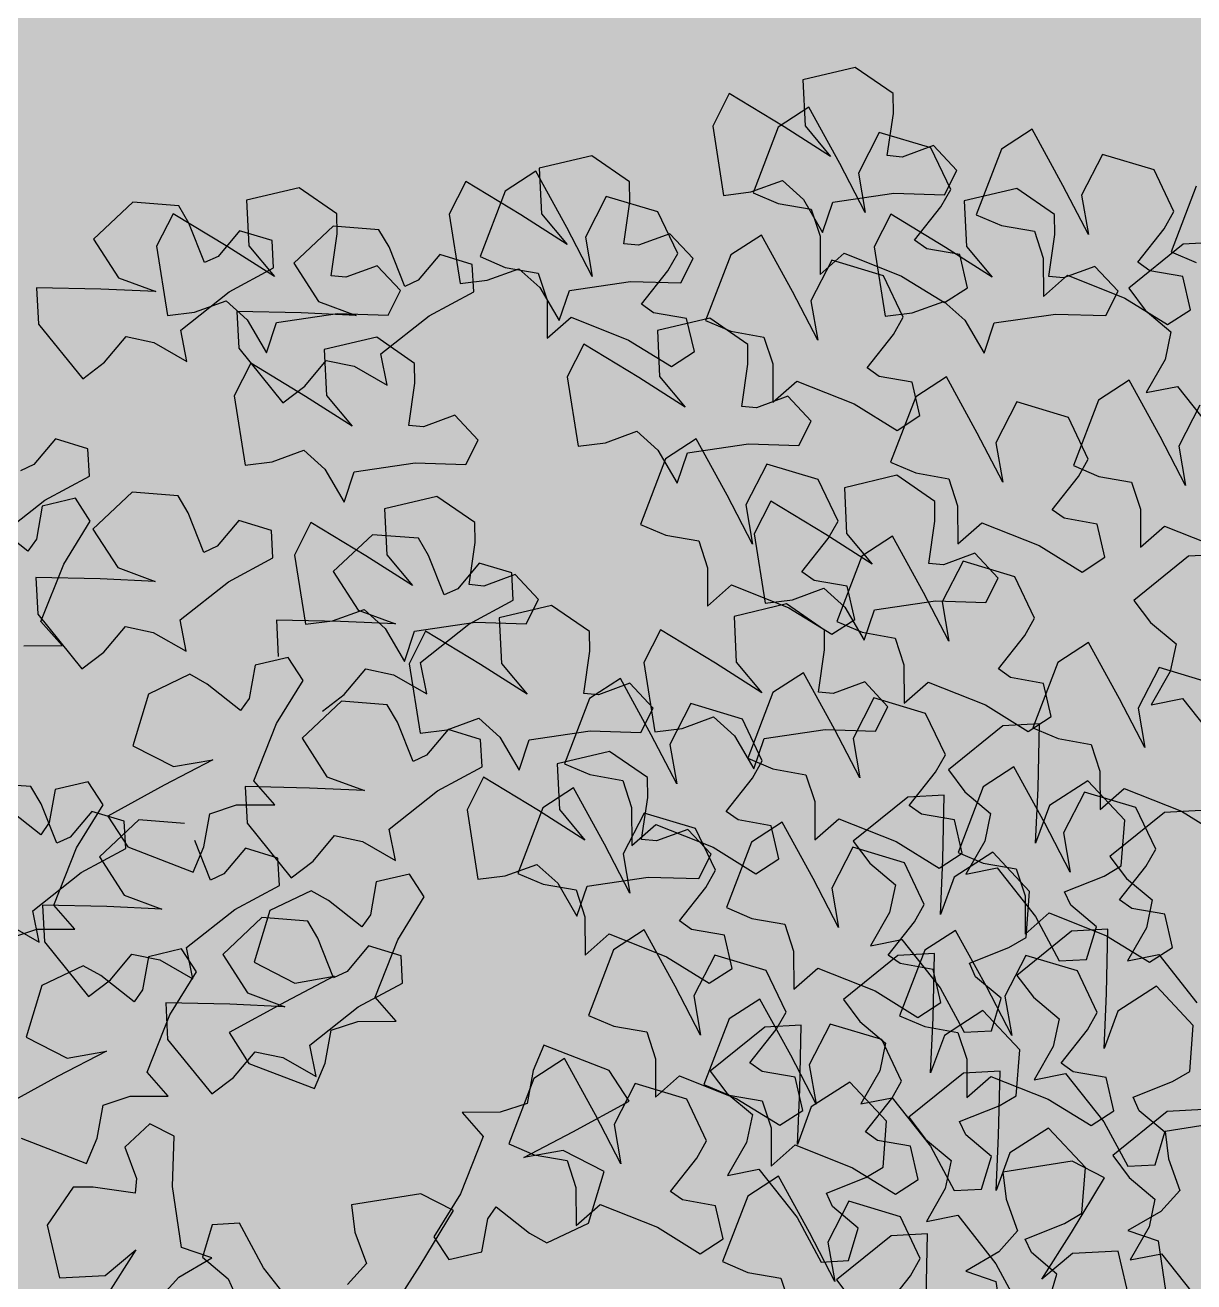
# Model space of a CAD drawing. Header units: millimetres. Extents: x 441061 to 442903, y 4515148 to 4515613.
# Drawn here: x 441663.55 to 441665.183, y 4515569.682 to 4515571.438 of the extents above; entities that cross this region are included whole.
import ezdxf

# ---------------------------------------------------------------- set-up
doc = ezdxf.new("R2010")
doc.units = ezdxf.units.MM
doc.layers.add('01_cesped', color=7, linetype='Continuous', true_color=0x659a66)
doc.layers.add('01_cipres', color=7, linetype='Continuous')
doc.layers.add('ARBOLES2', color=98, linetype='Continuous')

# ---------------------------------------------------------------- blocks, each defined once
blk = doc.blocks.new('A$C7D532128')
at = {"layer": 'ARBOLES2', "color": 96}
for p, q in [((0.61419, 0.75339), (0.60865, 0.79128)), ((0.99011, 0.77232), (0.97169, 0.74348)), ((0.51345, 0.7283), (0.50791, 0.76619)), ((0.53066, 0.76729), (0.53833, 0.73473)), ((0.6836, 0.77063), (0.66725, 0.74991)), ((0.74776, 0.75143), (0.74228, 0.76813)), ((1.13331, 0.76386), (1.12158, 0.75076)), ((1.14829, 0.73387), (1.16671, 0.76271)), ((0.56673, 0.73613), (0.58579, 0.75199)), ((0.58579, 0.75199), (0.56737, 0.72316)), ((0.63299, 0.74702), (0.61419, 0.75339)), ((0.66725, 0.74991), (0.66118, 0.73913)), ((0.7143, 0.75344), (0.73006, 0.72307)), ((0.7185, 0.72901), (0.7143, 0.75344)), ((0.76825, 0.74781), (0.74776, 0.75143)), ((1.00509, 0.74233), (1.01682, 0.75543)), ((1.12158, 0.75076), (1.10109, 0.73884)), ((1.16735, 0.74973), (1.14829, 0.73387)), ((1.19575, 0.75113), (1.16735, 0.74973)), ((1.20342, 0.71858), (1.19575, 0.75113)), ((0.6125, 0.7351), (0.63299, 0.74702)), ((0.78393, 0.74114), (0.76825, 0.74781)), ((0.76832, 0.70049), (0.78393, 0.74114)), ((0.97169, 0.74348), (0.95102, 0.70936)), ((1.0122, 0.72278), (1.00509, 0.74233)), ((0.53833, 0.73473), (0.56673, 0.73613)), ((0.60077, 0.722), (0.6125, 0.7351)), ((0.66118, 0.73913), (0.67349, 0.71335)), ((0.7978, 0.73633), (0.78357, 0.72708)), ((0.82445, 0.71986), (0.7978, 0.73633)), ((1.10109, 0.73884), (1.11989, 0.73248)), ((0.53226, 0.72193), (0.51345, 0.7283)), ((0.70551, 0.70371), (0.7185, 0.72901)), ((0.78357, 0.72708), (0.78837, 0.70652)), ((1.11989, 0.73248), (1.12543, 0.69458)), ((0.51176, 0.71001), (0.53226, 0.72193)), ((0.56737, 0.72316), (0.5467, 0.68904)), ((0.60788, 0.70245), (0.60077, 0.722)), ((0.73006, 0.72307), (0.74927, 0.68812)), ((0.86003, 0.70571), (0.82445, 0.71986)), ((0.87495, 0.71881), (0.86003, 0.70571)), ((0.87502, 0.6951), (0.87495, 0.71881)), ((1.01428, 0.70586), (1.0122, 0.72278)), ((1.18725, 0.69503), (1.20342, 0.71858)), ((0.50003, 0.69691), (0.51176, 0.71001)), ((0.67349, 0.71335), (0.70551, 0.70371)), ((0.60995, 0.68554), (0.60788, 0.70245)), ((0.78837, 0.70652), (0.80885, 0.7029)), ((0.80885, 0.7029), (0.81635, 0.6976)), ((0.95102, 0.70936), (0.97126, 0.69905)), ((0.97126, 0.69905), (1.01428, 0.70586)), ((0.50714, 0.67736), (0.50003, 0.69691)), ((0.67665, 0.69938), (0.66241, 0.69013)), ((0.7033, 0.68291), (0.67665, 0.69938)), ((0.74927, 0.68812), (0.76832, 0.70049)), ((0.81635, 0.6976), (0.79999, 0.67688)), ((0.8805, 0.6784), (0.87502, 0.6951)), ((1.12543, 0.69458), (1.12449, 0.66327)), ((1.14791, 0.68956), (1.14876, 0.6987)), ((1.14876, 0.6987), (1.17488, 0.6949)), ((1.17488, 0.6949), (1.18725, 0.69503)), ((0.5467, 0.68904), (0.56694, 0.67873)), ((0.66241, 0.69013), (0.66721, 0.66957)), ((1.15502, 0.67001), (1.14791, 0.68956)), ((0.56694, 0.67873), (0.60995, 0.68554)), ((0.73888, 0.66876), (0.7033, 0.68291)), ((0.75379, 0.68186), (0.73888, 0.66876)), ((0.75387, 0.65815), (0.75379, 0.68186)), ((0.84704, 0.68042), (0.8628, 0.65004)), ((0.85125, 0.65598), (0.84704, 0.68042)), ((0.50922, 0.66044), (0.50714, 0.67736)), ((0.79999, 0.67688), (0.79392, 0.6661)), ((0.90099, 0.67478), (0.8805, 0.6784)), ((0.91668, 0.66812), (0.90099, 0.67478)), ((0.66721, 0.66957), (0.6877, 0.66595)), ((0.6877, 0.66595), (0.69519, 0.66065)), ((0.79392, 0.6661), (0.80623, 0.64032)), ((0.90106, 0.62746), (0.91668, 0.66812)), ((1.12449, 0.66327), (1.13961, 0.65557)), ((1.13961, 0.65557), (1.15502, 0.67001)), ((0.4662, 0.65364), (0.50922, 0.66044)), ((0.55515, 0.65676), (0.54091, 0.64752)), ((0.5818, 0.6403), (0.55515, 0.65676)), ((0.69519, 0.66065), (0.67884, 0.63993)), ((0.74838, 0.65652), (0.73414, 0.64727)), ((0.77502, 0.64005), (0.74838, 0.65652)), ((0.75935, 0.64145), (0.75387, 0.65815)), ((0.83826, 0.63068), (0.85125, 0.65598)), ((0.54091, 0.64752), (0.54571, 0.62695)), ((0.8628, 0.65004), (0.88202, 0.61509)), ((0.61738, 0.62614), (0.5818, 0.6403)), ((0.67884, 0.63993), (0.67277, 0.62915)), ((0.72589, 0.64346), (0.74165, 0.61309)), ((0.73009, 0.61903), (0.72589, 0.64346)), ((0.73414, 0.64727), (0.73894, 0.62671)), ((0.77984, 0.63783), (0.75935, 0.64145)), ((0.81061, 0.6259), (0.77502, 0.64005)), ((0.80623, 0.64032), (0.83826, 0.63068)), ((0.6323, 0.63925), (0.61738, 0.62614)), ((0.63237, 0.61554), (0.6323, 0.63925)), ((0.79552, 0.63117), (0.77984, 0.63783)), ((0.82552, 0.639), (0.81061, 0.6259)), ((0.8256, 0.61529), (0.82552, 0.639)), ((1.10115, 0.63706), (1.08754, 0.6268)), ((1.12856, 0.60321), (1.10115, 0.63706)), ((0.54571, 0.62695), (0.5662, 0.62333)), ((0.67277, 0.62915), (0.68508, 0.60337)), ((0.73894, 0.62671), (0.75943, 0.62309)), ((0.77991, 0.59051), (0.79552, 0.63117)), ((0.88202, 0.61509), (0.90106, 0.62746)), ((1.03638, 0.62627), (1.04028, 0.6068)), ((1.05695, 0.61448), (1.03638, 0.62627)), ((1.08754, 0.6268), (1.07416, 0.61087)), ((0.5737, 0.61803), (0.55734, 0.59731)), ((0.5662, 0.62333), (0.5737, 0.61803)), ((0.7171, 0.59373), (0.73009, 0.61903)), ((0.76692, 0.61779), (0.75057, 0.59707)), ((0.75943, 0.62309), (0.76692, 0.61779)), ((0.63785, 0.59883), (0.63237, 0.61554)), ((0.74165, 0.61309), (0.76086, 0.57814)), ((0.83108, 0.59859), (0.8256, 0.61529)), ((1.07416, 0.61087), (1.05695, 0.61448)), ((0.60439, 0.60085), (0.62015, 0.57048)), ((0.6086, 0.57641), (0.60439, 0.60085)), ((0.68508, 0.60337), (0.7171, 0.59373)), ((1.04028, 0.6068), (1.01023, 0.58306)), ((1.12975, 0.58053), (1.12856, 0.60321)), ((0.55734, 0.59731), (0.55127, 0.58654)), ((0.65834, 0.59521), (0.63785, 0.59883)), ((0.67403, 0.58855), (0.65834, 0.59521)), ((0.75057, 0.59707), (0.7445, 0.58629)), ((0.79761, 0.60061), (0.81338, 0.57023)), ((0.80182, 0.57617), (0.79761, 0.60061)), ((0.85156, 0.59497), (0.83108, 0.59859)), ((0.86725, 0.58831), (0.85156, 0.59497)), ((0.55127, 0.58654), (0.56358, 0.56075)), ((0.66263, 0.58964), (0.6484, 0.58039)), ((0.65841, 0.5479), (0.67403, 0.58855)), ((0.68928, 0.57317), (0.66263, 0.58964)), ((0.7445, 0.58629), (0.75681, 0.56051)), ((0.76086, 0.57814), (0.77991, 0.59051)), ((0.85164, 0.54765), (0.86725, 0.58831)), ((0.6484, 0.58039), (0.6532, 0.55982)), ((1.01023, 0.58306), (0.98264, 0.56821)), ((1.05568, 0.5829), (1.08987, 0.58137)), ((1.07895, 0.57433), (1.05568, 0.5829)), ((1.08987, 0.58137), (1.12975, 0.58053)), ((0.5956, 0.55112), (0.6086, 0.57641)), ((0.62015, 0.57048), (0.63936, 0.53552)), ((0.72486, 0.55901), (0.68928, 0.57317)), ((0.73978, 0.57212), (0.72486, 0.55901)), ((0.73985, 0.54841), (0.73978, 0.57212)), ((0.78883, 0.55087), (0.80182, 0.57617)), ((0.81338, 0.57023), (0.83259, 0.53528)), ((1.09436, 0.55043), (1.07895, 0.57433)), ((1.17767, 0.57651), (1.16406, 0.56626)), ((1.20507, 0.54266), (1.17767, 0.57651)), ((0.79222, 0.5684), (0.77799, 0.55915)), ((0.81887, 0.55193), (0.79222, 0.5684)), ((0.98264, 0.56821), (0.98353, 0.55126)), ((1.01712, 0.56107), (1.02546, 0.56491)), ((1.02546, 0.56491), (1.03522, 0.54039)), ((1.1129, 0.56572), (1.11679, 0.54625)), ((1.13347, 0.55393), (1.1129, 0.56572)), ((1.16406, 0.56626), (1.15068, 0.55032)), ((0.51886, 0.55532), (0.50462, 0.54608)), ((0.54551, 0.53885), (0.51886, 0.55532)), ((0.56358, 0.56075), (0.5956, 0.55112)), ((0.6532, 0.55982), (0.67368, 0.5562)), ((0.67368, 0.5562), (0.68118, 0.5509)), ((0.75681, 0.56051), (0.78883, 0.55087)), ((0.77799, 0.55915), (0.78279, 0.53858)), ((1.00374, 0.54514), (1.01712, 0.56107)), ((1.15068, 0.55032), (1.13347, 0.55393)), ((0.50462, 0.54608), (0.50942, 0.52551)), ((0.63936, 0.53552), (0.65841, 0.5479)), ((0.68118, 0.5509), (0.66482, 0.53018)), ((0.74533, 0.5317), (0.73985, 0.54841)), ((0.85446, 0.53777), (0.81887, 0.55193)), ((0.83259, 0.53528), (0.85164, 0.54765)), ((0.86937, 0.55088), (0.85446, 0.53777)), ((0.86945, 0.52717), (0.86937, 0.55088)), ((0.98353, 0.55126), (1.00374, 0.54514)), ((1.07, 0.52751), (1.09436, 0.55043)), ((1.11679, 0.54625), (1.08674, 0.52251)), ((0.58109, 0.5247), (0.54551, 0.53885)), ((0.78279, 0.53858), (0.80328, 0.53497)), ((1.03522, 0.54039), (1.04152, 0.52974)), ((1.20627, 0.51998), (1.20507, 0.54266)), ((1.20832, 0.54285), (1.21221, 0.52338)), ((1.22889, 0.53106), (1.20832, 0.54285)), ((0.596, 0.5378), (0.58109, 0.5247)), ((0.59608, 0.5141), (0.596, 0.5378)), ((0.71187, 0.53372), (0.72763, 0.50335)), ((0.71608, 0.50928), (0.71187, 0.53372)), ((0.76582, 0.52808), (0.74533, 0.5317)), ((0.80328, 0.53497), (0.81077, 0.52966)), ((0.50942, 0.52551), (0.52991, 0.52189)), ((0.66482, 0.53018), (0.65875, 0.51941)), ((0.78151, 0.52142), (0.76582, 0.52808)), ((0.81077, 0.52966), (0.79442, 0.50894)), ((0.87493, 0.51046), (0.86945, 0.52717)), ((1.04152, 0.52974), (1.07, 0.52751)), ((1.21221, 0.52338), (1.18216, 0.49965)), ((0.5374, 0.51659), (0.52105, 0.49587)), ((0.52991, 0.52189), (0.5374, 0.51659)), ((0.65875, 0.51941), (0.67106, 0.49362)), ((0.76589, 0.48077), (0.78151, 0.52142)), ((1.08674, 0.52251), (1.05916, 0.50767)), ((1.1322, 0.52235), (1.16638, 0.52082)), ((1.15547, 0.51378), (1.1322, 0.52235)), ((1.16638, 0.52082), (1.20627, 0.51998)), ((0.60156, 0.49739), (0.59608, 0.5141)), ((0.70309, 0.48399), (0.71608, 0.50928)), ((0.79442, 0.50894), (0.78835, 0.49817)), ((0.84146, 0.51248), (0.85723, 0.48211)), ((0.84567, 0.48804), (0.84146, 0.51248)), ((0.89541, 0.50684), (0.87493, 0.51046)), ((1.05916, 0.50767), (1.06005, 0.49072)), ((1.17088, 0.48988), (1.15547, 0.51378)), ((0.5681, 0.49941), (0.58386, 0.46904)), ((0.5723, 0.47497), (0.5681, 0.49941)), ((0.72763, 0.50335), (0.74685, 0.46839)), ((0.76321, 0.50044), (0.74898, 0.4912)), ((0.78986, 0.48398), (0.76321, 0.50044)), ((0.9111, 0.50018), (0.89541, 0.50684)), ((0.89549, 0.45953), (0.9111, 0.50018)), ((1.05182, 0.50288), (1.03821, 0.49262)), ((1.07922, 0.46903), (1.05182, 0.50288)), ((1.08026, 0.48459), (1.09364, 0.50052)), ((1.09364, 0.50052), (1.10197, 0.50436)), ((1.10197, 0.50436), (1.11174, 0.47984)), ((1.18216, 0.49965), (1.15457, 0.4848)), ((0.52105, 0.49587), (0.51498, 0.4851)), ((0.62205, 0.49377), (0.60156, 0.49739)), ((0.63773, 0.48711), (0.62205, 0.49377)), ((0.64946, 0.49684), (0.63523, 0.4876)), ((0.67611, 0.48038), (0.64946, 0.49684)), ((0.67106, 0.49362), (0.70309, 0.48399)), ((0.78835, 0.49817), (0.80066, 0.47239)), ((0.98705, 0.49209), (0.99094, 0.47262)), ((1.00762, 0.4803), (0.98705, 0.49209)), ((1.03821, 0.49262), (1.02483, 0.47669)), ((0.51498, 0.4851), (0.52729, 0.45931)), ((0.62212, 0.44645), (0.63773, 0.48711)), ((0.63523, 0.4876), (0.64002, 0.46703)), ((0.74898, 0.4912), (0.75378, 0.47063)), ((0.82545, 0.46982), (0.78986, 0.48398)), ((0.83268, 0.46275), (0.84567, 0.48804)), ((1.06005, 0.49072), (1.08026, 0.48459)), ((1.14652, 0.46696), (1.17088, 0.48988)), ((1.15457, 0.4848), (1.15546, 0.46785)), ((0.49907, 0.46157), (0.47243, 0.47804)), ((0.71169, 0.46622), (0.67611, 0.48038)), ((0.72661, 0.47933), (0.71169, 0.46622)), ((0.72668, 0.45562), (0.72661, 0.47933)), ((0.74685, 0.46839), (0.76589, 0.48077)), ((0.84036, 0.48293), (0.82545, 0.46982)), ((0.84044, 0.45922), (0.84036, 0.48293)), ((0.85723, 0.48211), (0.87644, 0.44715)), ((1.02483, 0.47669), (1.00762, 0.4803)), ((1.17567, 0.46172), (1.18905, 0.47766)), ((1.18905, 0.47766), (1.19739, 0.4815)), ((1.19739, 0.4815), (1.20716, 0.45697)), ((0.55931, 0.44968), (0.5723, 0.47497)), ((0.58386, 0.46904), (0.60307, 0.43408)), ((0.75378, 0.47063), (0.77427, 0.46701)), ((0.80066, 0.47239), (0.83268, 0.46275)), ((0.99094, 0.47262), (0.96089, 0.44888)), ((1.08041, 0.44634), (1.07922, 0.46903)), ((1.11804, 0.46919), (1.14652, 0.46696)), ((0.53466, 0.44742), (0.49907, 0.46157)), ((0.54957, 0.46052), (0.53466, 0.44742)), ((0.54965, 0.43681), (0.54957, 0.46052)), ((0.64002, 0.46703), (0.66051, 0.46341)), ((0.66051, 0.46341), (0.66801, 0.45811)), ((0.78176, 0.46171), (0.76541, 0.44099)), ((0.77427, 0.46701), (0.78176, 0.46171)), ((1.15546, 0.46785), (1.17567, 0.46172)), ((0.52729, 0.45931), (0.55931, 0.44968)), ((0.66801, 0.45811), (0.65165, 0.43739)), ((0.73216, 0.43891), (0.72668, 0.45562)), ((0.84592, 0.44251), (0.84044, 0.45922)), ((0.87644, 0.44715), (0.89549, 0.45953)), ((1.20716, 0.45697), (1.21345, 0.44633)), ((0.60307, 0.43408), (0.62212, 0.44645)), ((0.96089, 0.44888), (0.93331, 0.43403)), ((1.00635, 0.44872), (1.04053, 0.44718)), ((1.02962, 0.44014), (1.00635, 0.44872)), ((1.04053, 0.44718), (1.08041, 0.44634)), ((1.21345, 0.44633), (1.24194, 0.4441)), ((0.65165, 0.43739), (0.64558, 0.42662)), ((0.6987, 0.44093), (0.71446, 0.41056)), ((0.70291, 0.41649), (0.6987, 0.44093)), ((0.75265, 0.43529), (0.73216, 0.43891)), ((0.76541, 0.44099), (0.75933, 0.43022)), ((0.81245, 0.44453), (0.82822, 0.41416)), ((0.81666, 0.42009), (0.81245, 0.44453)), ((0.8664, 0.43889), (0.84592, 0.44251)), ((0.88209, 0.43223), (0.8664, 0.43889)), ((1.04503, 0.41625), (1.02962, 0.44014)), ((0.55513, 0.42011), (0.54965, 0.43681)), ((0.76834, 0.42863), (0.75265, 0.43529)), ((0.75933, 0.43022), (0.77164, 0.40443)), ((0.86648, 0.39158), (0.88209, 0.43223)), ((0.93331, 0.43403), (0.9342, 0.41708)), ((0.96778, 0.42689), (0.97612, 0.43073)), ((0.97612, 0.43073), (0.98589, 0.40621)), ((0.52166, 0.42213), (0.53743, 0.39175)), ((0.52587, 0.39769), (0.52166, 0.42213)), ((0.64558, 0.42662), (0.65789, 0.40083)), ((0.75272, 0.38798), (0.76834, 0.42863)), ((0.95441, 0.41096), (0.96778, 0.42689)), ((0.57561, 0.41649), (0.55513, 0.42011)), ((0.5913, 0.40983), (0.57561, 0.41649)), ((0.68992, 0.3912), (0.70291, 0.41649)), ((0.80367, 0.3948), (0.81666, 0.42009)), ((0.82822, 0.41416), (0.84743, 0.3792)), ((0.9342, 0.41708), (0.95441, 0.41096)), ((1.02067, 0.39333), (1.04503, 0.41625)), ((0.57569, 0.36917), (0.5913, 0.40983)), ((0.59411, 0.41204), (0.57988, 0.40279)), ((0.62076, 0.39557), (0.59411, 0.41204)), ((0.71446, 0.41056), (0.73367, 0.3756)), ((0.98589, 0.40621), (0.99219, 0.39556)), ((0.57988, 0.40279), (0.58468, 0.38222)), ((0.65789, 0.40083), (0.68992, 0.3912)), ((0.77164, 0.40443), (0.80367, 0.3948)), ((1.03245, 0.39948), (1.01883, 0.38922)), ((0.51288, 0.37239), (0.52587, 0.39769)), ((0.53743, 0.39175), (0.55664, 0.3568)), ((0.65634, 0.38141), (0.62076, 0.39557)), ((0.67126, 0.39452), (0.65634, 0.38141)), ((0.67133, 0.37081), (0.67126, 0.39452)), ((0.84743, 0.3792), (0.86648, 0.39158)), ((0.99219, 0.39556), (1.02067, 0.39333)), ((0.73367, 0.3756), (0.75272, 0.38798)), ((0.96768, 0.38869), (0.97157, 0.36922)), ((0.98825, 0.3769), (0.96768, 0.38869)), ((1.01883, 0.38922), (1.00546, 0.37329)), ((0.48086, 0.38203), (0.51288, 0.37239)), ((0.58468, 0.38222), (0.60516, 0.37861)), ((0.60516, 0.37861), (0.61266, 0.3733)), ((1.00546, 0.37329), (0.98825, 0.3769)), ((0.55664, 0.3568), (0.57569, 0.36917)), ((0.61266, 0.3733), (0.59631, 0.35258)), ((0.67682, 0.3541), (0.67133, 0.37081)), ((0.97157, 0.36922), (0.94152, 0.34548)), ((1.18173, 0.37313), (1.16812, 0.36287)), ((1.20914, 0.33928), (1.18173, 0.37313)), ((1.06104, 0.34295), (1.05985, 0.36563)), ((1.11697, 0.36234), (1.12086, 0.34287)), ((1.13753, 0.35055), (1.11697, 0.36234)), ((1.16812, 0.36287), (1.15474, 0.34694)), ((0.59631, 0.35258), (0.59023, 0.34181)), ((0.64335, 0.35612), (0.65911, 0.32575)), ((0.64756, 0.33168), (0.64335, 0.35612)), ((0.6973, 0.35048), (0.67682, 0.3541)), ((0.71609, 0.35177), (0.70185, 0.34252)), ((0.74274, 0.3353), (0.71609, 0.35177)), ((0.71299, 0.34382), (0.6973, 0.35048)), ((0.69738, 0.30317), (0.71299, 0.34382)), ((0.94152, 0.34548), (0.91393, 0.33063)), ((0.98698, 0.34532), (1.02116, 0.34378)), ((1.01025, 0.33675), (0.98698, 0.34532)), ((1.02116, 0.34378), (1.06104, 0.34295)), ((1.15474, 0.34694), (1.13753, 0.35055)), ((0.59023, 0.34181), (0.60254, 0.31603)), ((0.70185, 0.34252), (0.70665, 0.32195)), ((1.02565, 0.31285), (1.01025, 0.33675)), ((1.12086, 0.34287), (1.09081, 0.31913)), ((1.21033, 0.3166), (1.20914, 0.33928)), ((0.63457, 0.30639), (0.64756, 0.33168)), ((0.77832, 0.32114), (0.74274, 0.3353)), ((0.79323, 0.33425), (0.77832, 0.32114)), ((0.79331, 0.31054), (0.79323, 0.33425)), ((0.91393, 0.33063), (0.91483, 0.31368)), ((0.65911, 0.32575), (0.67833, 0.29079)), ((0.70665, 0.32195), (0.72714, 0.31834)), ((0.93503, 0.30756), (0.94841, 0.32349)), ((0.94841, 0.32349), (0.95675, 0.32733)), ((0.95675, 0.32733), (0.96652, 0.30281)), ((0.56076, 0.31319), (0.54652, 0.30394)), ((0.5874, 0.29672), (0.56076, 0.31319)), ((0.60254, 0.31603), (0.63457, 0.30639)), ((0.73463, 0.31303), (0.71828, 0.29231)), ((0.72714, 0.31834), (0.73463, 0.31303)), ((0.91483, 0.31368), (0.93503, 0.30756)), ((1.0013, 0.28993), (1.02565, 0.31285)), ((1.09081, 0.31913), (1.06322, 0.30429)), ((1.13626, 0.31897), (1.17045, 0.31744)), ((1.15953, 0.3104), (1.13626, 0.31897)), ((1.17045, 0.31744), (1.21033, 0.3166)), ((0.79879, 0.29383), (0.79331, 0.31054)), ((1.06322, 0.30429), (1.06411, 0.28733)), ((1.17494, 0.2865), (1.15953, 0.3104)), ((0.50945, 0.28465), (0.47387, 0.2988)), ((0.52437, 0.29775), (0.50945, 0.28465)), ((0.52444, 0.27404), (0.52437, 0.29775)), ((0.54652, 0.30394), (0.55132, 0.28338)), ((0.62299, 0.28257), (0.5874, 0.29672)), ((0.67833, 0.29079), (0.69738, 0.30317)), ((0.96652, 0.30281), (0.97281, 0.29216)), ((1.08432, 0.28121), (1.0977, 0.29714)), ((1.0977, 0.29714), (1.10604, 0.30098)), ((1.10604, 0.30098), (1.1158, 0.27646)), ((0.6379, 0.29567), (0.62299, 0.28257)), ((0.63798, 0.27196), (0.6379, 0.29567)), ((0.71828, 0.29231), (0.71221, 0.28154)), ((0.76533, 0.29585), (0.78109, 0.26548)), ((0.76953, 0.27141), (0.76533, 0.29585)), ((0.81928, 0.29021), (0.79879, 0.29383)), ((0.83496, 0.28355), (0.81928, 0.29021)), ((0.97281, 0.29216), (1.0013, 0.28993)), ((1.23477, 0.29215), (1.20472, 0.26841)), ((0.55132, 0.28338), (0.57181, 0.27976)), ((0.71221, 0.28154), (0.72452, 0.25576)), ((0.81935, 0.2429), (0.83496, 0.28355)), ((1.06411, 0.28733), (1.08432, 0.28121)), ((1.15058, 0.26358), (1.17494, 0.2865)), ((0.52993, 0.25734), (0.52444, 0.27404)), ((0.5793, 0.27446), (0.56295, 0.25374)), ((0.57181, 0.27976), (0.5793, 0.27446)), ((1.1158, 0.27646), (1.1221, 0.26581)), ((0.64346, 0.25526), (0.63798, 0.27196)), ((0.75654, 0.24612), (0.76953, 0.27141)), ((0.78109, 0.26548), (0.8003, 0.23052)), ((1.1221, 0.26581), (1.15058, 0.26358)), ((1.20472, 0.26841), (1.17713, 0.25357)), ((0.49646, 0.25936), (0.51222, 0.22899)), ((0.50067, 0.23492), (0.49646, 0.25936)), ((0.55041, 0.25372), (0.52993, 0.25734)), ((0.5661, 0.24706), (0.55041, 0.25372)), ((0.56295, 0.25374), (0.55688, 0.24296)), ((0.60999, 0.25728), (0.62576, 0.22691)), ((0.6142, 0.23284), (0.60999, 0.25728)), ((0.66394, 0.25164), (0.64346, 0.25526)), ((0.67963, 0.24498), (0.66394, 0.25164)), ((0.72452, 0.25576), (0.75654, 0.24612)), ((1.17713, 0.25357), (1.17802, 0.23662)), ((1.21161, 0.24642), (1.21995, 0.25026)), ((0.55049, 0.2064), (0.5661, 0.24706)), ((0.55688, 0.24296), (0.56919, 0.21718)), ((0.66402, 0.20432), (0.67963, 0.24498)), ((0.8003, 0.23052), (0.81935, 0.2429)), ((1.19823, 0.23049), (1.21161, 0.24642)), ((0.48768, 0.20963), (0.50067, 0.23492)), ((1.17802, 0.23662), (1.19823, 0.23049)), ((0.51222, 0.22899), (0.53144, 0.19403)), ((0.60121, 0.20755), (0.6142, 0.23284)), ((0.62576, 0.22691), (0.64497, 0.19195)), ((0.67561, 0.22518), (0.66138, 0.21593)), ((0.70226, 0.20871), (0.67561, 0.22518)), ((0.56919, 0.21718), (0.60121, 0.20755)), ((0.66138, 0.21593), (0.66618, 0.19537)), ((0.53144, 0.19403), (0.55049, 0.2064)), ((0.64497, 0.19195), (0.66402, 0.20432)), ((0.73784, 0.19456), (0.70226, 0.20871)), ((0.75276, 0.20766), (0.73784, 0.19456)), ((0.75283, 0.18395), (0.75276, 0.20766)), ((1.05699, 0.20801), (1.04338, 0.19776)), ((1.08439, 0.17416), (1.05699, 0.20801)), ((0.66618, 0.19537), (0.68666, 0.19175)), ((0.99222, 0.19722), (0.99611, 0.17775)), ((1.01279, 0.18543), (0.99222, 0.19722)), ((1.04338, 0.19776), (1.03, 0.18182)), ((0.68666, 0.19175), (0.69416, 0.18645)), ((1.18129, 0.19317), (1.16768, 0.18292)), ((1.20869, 0.15932), (1.18129, 0.19317)), ((0.69416, 0.18645), (0.6778, 0.16573)), ((0.75831, 0.16725), (0.75283, 0.18395)), ((0.81569, 0.18557), (0.80146, 0.17632)), ((0.84234, 0.1691), (0.81569, 0.18557)), ((1.03, 0.18182), (1.01279, 0.18543)), ((1.11652, 0.18238), (1.12042, 0.16291)), ((1.13709, 0.17059), (1.11652, 0.18238)), ((1.16768, 0.18292), (1.1543, 0.16698)), ((0.80146, 0.17632), (0.80626, 0.15576)), ((0.99611, 0.17775), (0.96606, 0.15401)), ((1.08558, 0.15148), (1.08439, 0.17416)), ((0.6778, 0.16573), (0.67173, 0.15495)), ((0.72485, 0.16927), (0.74061, 0.1389)), ((0.72906, 0.14483), (0.72485, 0.16927)), ((0.7788, 0.16363), (0.75831, 0.16725)), ((0.87793, 0.15495), (0.84234, 0.1691)), ((0.89284, 0.16805), (0.87793, 0.15495)), ((0.89292, 0.14435), (0.89284, 0.16805)), ((1.1543, 0.16698), (1.13709, 0.17059)), ((0.50758, 0.15953), (0.49335, 0.15028)), ((0.53423, 0.14306), (0.50758, 0.15953)), ((0.79449, 0.15697), (0.7788, 0.16363)), ((0.77887, 0.11631), (0.79449, 0.15697)), ((1.12042, 0.16291), (1.09037, 0.13917)), ((1.20989, 0.13664), (1.20869, 0.15932)), ((0.49335, 0.15028), (0.49815, 0.12972)), ((0.67173, 0.15495), (0.68404, 0.12917)), ((0.80626, 0.15576), (0.82675, 0.15214)), ((0.82675, 0.15214), (0.83424, 0.14684)), ((0.96606, 0.15401), (0.93848, 0.13917)), ((1.01152, 0.15385), (1.0457, 0.15232)), ((1.03479, 0.14528), (1.01152, 0.15385)), ((1.0457, 0.15232), (1.08558, 0.15148)), ((0.56981, 0.12891), (0.53423, 0.14306)), ((0.58473, 0.14201), (0.56981, 0.12891)), ((0.5848, 0.1183), (0.58473, 0.14201)), ((0.64616, 0.14587), (0.63192, 0.13662)), ((0.67281, 0.1294), (0.64616, 0.14587)), ((0.71607, 0.11954), (0.72906, 0.14483)), ((0.83424, 0.14684), (0.81789, 0.12612)), ((0.8984, 0.12764), (0.89292, 0.14435)), ((1.0502, 0.12138), (1.03479, 0.14528)), ((0.63192, 0.13662), (0.63672, 0.11606)), ((0.74061, 0.1389), (0.75982, 0.10394)), ((0.93848, 0.13917), (0.93937, 0.12222)), ((0.97295, 0.13202), (0.98129, 0.13586)), ((0.98129, 0.13586), (0.99106, 0.11134)), ((1.09037, 0.13917), (1.06278, 0.12433)), ((1.13582, 0.13901), (1.17001, 0.13748)), ((1.15909, 0.13044), (1.13582, 0.13901)), ((1.17001, 0.13748), (1.20989, 0.13664)), ((0.49815, 0.12972), (0.51863, 0.1261)), ((0.51863, 0.1261), (0.52613, 0.1208)), ((0.70839, 0.11525), (0.67281, 0.1294)), ((0.68404, 0.12917), (0.71607, 0.11954)), ((0.7233, 0.12835), (0.70839, 0.11525)), ((0.72338, 0.10464), (0.7233, 0.12835)), ((0.81789, 0.12612), (0.81182, 0.11534)), ((0.86493, 0.12966), (0.8807, 0.09929)), ((0.86914, 0.10522), (0.86493, 0.12966)), ((0.91888, 0.12402), (0.8984, 0.12764)), ((0.95958, 0.11609), (0.97295, 0.13202)), ((1.1745, 0.10654), (1.15909, 0.13044)), ((0.50549, 0.11435), (0.48981, 0.12101)), ((0.52613, 0.1208), (0.50978, 0.10008)), ((0.59029, 0.1016), (0.5848, 0.1183)), ((0.93457, 0.11736), (0.91888, 0.12402)), ((0.91896, 0.0767), (0.93457, 0.11736)), ((0.93937, 0.12222), (0.95958, 0.11609)), ((1.02584, 0.09846), (1.0502, 0.12138)), ((1.06278, 0.12433), (1.06367, 0.10738)), ((1.08388, 0.10125), (1.09726, 0.11718)), ((1.09726, 0.11718), (1.1056, 0.12102)), ((1.1056, 0.12102), (1.11536, 0.0965)), ((0.48988, 0.07369), (0.50549, 0.11435)), ((0.63672, 0.11606), (0.65721, 0.11244)), ((0.65721, 0.11244), (0.6647, 0.10714)), ((0.75982, 0.10394), (0.77887, 0.11631)), ((0.81182, 0.11534), (0.82413, 0.08956)), ((0.99106, 0.11134), (0.99736, 0.10069)), ((0.55682, 0.10361), (0.57258, 0.07324)), ((0.56103, 0.07918), (0.55682, 0.10361)), ((0.61077, 0.09798), (0.59029, 0.1016)), ((0.6647, 0.10714), (0.64835, 0.08642)), ((0.72886, 0.08794), (0.72338, 0.10464)), ((0.85615, 0.07993), (0.86914, 0.10522)), ((1.06367, 0.10738), (1.08388, 0.10125)), ((1.15014, 0.08362), (1.1745, 0.10654)), ((0.50978, 0.10008), (0.5037, 0.0893)), ((0.62646, 0.09132), (0.61077, 0.09798)), ((0.8807, 0.09929), (0.89991, 0.06433)), ((0.99736, 0.10069), (1.02584, 0.09846)), ((1.11536, 0.0965), (1.12166, 0.08585)), ((0.5037, 0.0893), (0.51601, 0.06352)), ((0.61085, 0.05066), (0.62646, 0.09132)), ((0.64835, 0.08642), (0.64228, 0.07564)), ((0.6954, 0.08996), (0.71116, 0.05959)), ((0.6996, 0.06552), (0.6954, 0.08996)), ((0.74935, 0.08432), (0.72886, 0.08794)), ((0.82413, 0.08956), (0.85615, 0.07993)), ((1.12166, 0.08585), (1.15014, 0.08362)), ((0.54804, 0.05388), (0.56103, 0.07918)), ((0.76503, 0.07766), (0.74935, 0.08432)), ((0.57258, 0.07324), (0.5918, 0.03829)), ((0.64228, 0.07564), (0.65459, 0.04986)), ((0.74942, 0.037), (0.76503, 0.07766)), ((0.89991, 0.06433), (0.91896, 0.0767)), ((0.51601, 0.06352), (0.54804, 0.05388)), ((0.68661, 0.04023), (0.6996, 0.06552)), ((0.71116, 0.05959), (0.73037, 0.02463)), ((0.5918, 0.03829), (0.61085, 0.05066)), ((0.65459, 0.04986), (0.68661, 0.04023)), ((0.73037, 0.02463), (0.74942, 0.037))]:
    blk.add_line(p, q, dxfattribs=at)
at = {"layer": 'ARBOLES2'}
for p, q in [((1.04527, 0.77499), (1.069, 0.74494)), ((0.51142, 0.73622), (0.48768, 0.76626)), ((0.58241, 0.76912), (0.57629, 0.74891)), ((0.61421, 0.74242), (0.59936, 0.77001)), ((0.71316, 0.75254), (0.7029, 0.76615)), ((0.65746, 0.76382), (0.65662, 0.72394)), ((1.09099, 0.75183), (1.08715, 0.76017)), ((0.57629, 0.74891), (0.59222, 0.73553)), ((0.67931, 0.72513), (0.71316, 0.75254)), ((1.10693, 0.73845), (1.09099, 0.75183)), ((0.63795, 0.71237), (0.61421, 0.74242)), ((0.72276, 0.74143), (0.70581, 0.74054)), ((0.7376, 0.71384), (0.72276, 0.74143)), ((1.069, 0.74494), (1.08385, 0.71735)), ((0.53089, 0.74011), (0.51142, 0.73622)), ((0.5191, 0.71954), (0.53089, 0.74011)), ((0.59222, 0.73553), (0.59606, 0.72719)), ((0.70581, 0.74054), (0.69968, 0.72033)), ((0.9334, 0.73512), (0.92978, 0.71463)), ((0.95397, 0.73992), (0.9334, 0.73512)), ((0.96321, 0.72568), (0.95397, 0.73992)), ((1.1008, 0.71824), (1.10693, 0.73845)), ((0.59606, 0.72719), (0.57154, 0.71742)), ((0.89299, 0.72956), (0.8672, 0.71725)), ((0.90376, 0.72349), (0.89299, 0.72956)), ((0.94674, 0.69903), (0.96321, 0.72568)), ((0.51549, 0.70233), (0.5191, 0.71954)), ((0.65662, 0.72394), (0.67931, 0.72513)), ((0.69968, 0.72033), (0.71562, 0.70695)), ((0.92448, 0.70714), (0.90376, 0.72349)), ((1.08385, 0.71735), (1.1008, 0.71824)), ((0.56089, 0.71113), (0.55866, 0.68264)), ((0.57154, 0.71742), (0.56089, 0.71113)), ((0.65741, 0.71626), (0.63795, 0.71237)), ((0.64563, 0.69569), (0.65741, 0.71626)), ((0.76134, 0.6838), (0.7376, 0.71384)), ((0.8672, 0.71725), (0.85757, 0.68523)), ((0.92978, 0.71463), (0.92448, 0.70714)), ((0.53142, 0.68895), (0.51549, 0.70233)), ((0.71562, 0.70695), (0.71946, 0.69861)), ((0.60547, 0.6737), (0.61405, 0.69696)), ((0.61405, 0.69696), (0.61251, 0.66278)), ((0.6231, 0.69614), (0.61697, 0.67593)), ((0.64005, 0.69703), (0.6231, 0.69614)), ((0.6549, 0.66944), (0.64005, 0.69703)), ((0.64202, 0.67848), (0.64563, 0.69569)), ((0.71946, 0.69861), (0.69493, 0.68885)), ((0.93259, 0.66345), (0.94674, 0.69903)), ((0.54168, 0.67534), (0.53142, 0.68895)), ((0.69493, 0.68885), (0.68429, 0.68255)), ((0.78081, 0.68769), (0.76134, 0.6838)), ((0.76902, 0.66712), (0.78081, 0.68769)), ((0.5154, 0.68108), (0.50927, 0.66087)), ((0.53235, 0.68197), (0.5154, 0.68108)), ((0.5472, 0.65439), (0.53235, 0.68197)), ((0.55866, 0.68264), (0.58158, 0.65829)), ((0.68429, 0.68255), (0.68206, 0.65407)), ((0.85757, 0.68523), (0.88286, 0.67224)), ((1.17887, 0.68021), (1.17221, 0.66452)), ((1.21953, 0.6646), (1.17887, 0.68021)), ((0.50783, 0.64794), (0.54168, 0.67534)), ((0.58158, 0.65829), (0.60547, 0.6737)), ((0.61697, 0.67593), (0.63291, 0.66255)), ((0.65795, 0.66511), (0.64202, 0.67848)), ((0.9073, 0.67644), (0.87693, 0.66068)), ((0.88286, 0.67224), (0.9073, 0.67644)), ((0.67863, 0.63939), (0.6549, 0.66944)), ((0.66821, 0.65149), (0.65795, 0.66511)), ((0.72887, 0.64512), (0.73744, 0.66839)), ((0.73744, 0.66839), (0.73591, 0.63421)), ((0.76542, 0.64991), (0.76902, 0.66712)), ((0.9457, 0.64854), (0.93259, 0.66345)), ((1.17221, 0.66452), (1.16859, 0.64403)), ((0.50927, 0.66087), (0.52521, 0.6475)), ((0.61251, 0.66278), (0.61167, 0.6229)), ((0.63291, 0.66255), (0.63675, 0.65421)), ((0.87693, 0.66068), (0.84197, 0.64147)), ((0.48515, 0.64674), (0.50783, 0.64794)), ((0.52521, 0.6475), (0.52905, 0.63916)), ((0.57093, 0.62434), (0.5472, 0.65439)), ((0.63675, 0.65421), (0.61222, 0.64444)), ((0.63436, 0.62409), (0.66821, 0.65149)), ((0.68206, 0.65407), (0.70497, 0.62971)), ((0.78135, 0.63653), (0.76542, 0.64991)), ((0.90528, 0.64298), (0.92199, 0.64846)), ((0.92199, 0.64846), (0.9457, 0.64854)), ((0.61222, 0.64444), (0.60158, 0.63815)), ((0.6981, 0.64328), (0.67863, 0.63939)), ((0.68631, 0.62271), (0.6981, 0.64328)), ((0.70497, 0.62971), (0.72887, 0.64512)), ((0.84197, 0.64147), (0.85434, 0.62242)), ((0.90166, 0.62249), (0.90528, 0.64298)), ((1.16859, 0.64403), (1.15189, 0.63855)), ((1.19694, 0.62633), (1.2319, 0.64555)), ((0.52905, 0.63916), (0.50452, 0.62939)), ((0.60158, 0.63815), (0.59935, 0.60966)), ((0.73591, 0.63421), (0.73507, 0.59432)), ((0.7916, 0.62292), (0.78135, 0.63653)), ((1.03736, 0.63369), (1.0307, 0.61801)), ((1.07802, 0.61808), (1.03736, 0.63369)), ((1.15189, 0.63855), (1.12818, 0.63848)), ((1.12818, 0.63848), (1.14128, 0.62356)), ((0.50452, 0.62939), (0.49388, 0.6231)), ((0.5904, 0.62823), (0.57093, 0.62434)), ((0.57861, 0.60766), (0.5904, 0.62823)), ((0.61167, 0.6229), (0.63436, 0.62409)), ((1.16657, 0.61057), (1.19694, 0.62633)), ((0.49388, 0.6231), (0.49165, 0.59461)), ((0.64616, 0.60071), (0.65474, 0.62398)), ((0.65474, 0.62398), (0.6532, 0.5898)), ((0.68271, 0.6055), (0.68631, 0.62271)), ((0.75775, 0.59552), (0.7916, 0.62292)), ((0.85434, 0.62242), (0.895, 0.60681)), ((0.895, 0.60681), (0.90166, 0.62249)), ((1.0307, 0.61801), (1.02708, 0.59752)), ((1.09039, 0.59903), (1.07802, 0.61808)), ((1.14128, 0.62356), (1.12713, 0.58798)), ((0.53846, 0.58566), (0.54704, 0.60893)), ((0.54704, 0.60893), (0.5455, 0.57475)), ((0.59935, 0.60966), (0.62226, 0.58531)), ((1.19101, 0.61478), (1.16657, 0.61057)), ((1.2163, 0.60179), (1.19101, 0.61478)), ((0.57501, 0.59045), (0.57861, 0.60766)), ((0.62226, 0.58531), (0.64616, 0.60071)), ((0.69864, 0.59213), (0.68271, 0.6055)), ((1.20667, 0.56976), (1.2163, 0.60179)), ((0.49165, 0.59461), (0.51457, 0.57026)), ((0.61701, 0.59789), (0.61089, 0.57768)), ((0.63396, 0.59878), (0.61701, 0.59789)), ((0.64881, 0.5712), (0.63396, 0.59878)), ((0.73507, 0.59432), (0.75775, 0.59552)), ((1.02708, 0.59752), (1.01038, 0.59204)), ((1.05543, 0.57982), (1.09039, 0.59903)), ((0.51457, 0.57026), (0.53846, 0.58566)), ((0.59094, 0.57707), (0.57501, 0.59045)), ((0.6532, 0.5898), (0.65236, 0.54992)), ((0.70889, 0.57851), (0.69864, 0.59213)), ((1.01038, 0.59204), (0.98667, 0.59196)), ((0.98667, 0.59196), (0.99977, 0.57705)), ((1.12713, 0.58798), (1.11066, 0.56133)), ((0.51313, 0.55057), (0.4894, 0.58061)), ((0.61089, 0.57768), (0.62682, 0.56431)), ((0.67505, 0.55111), (0.70889, 0.57851)), ((1.02506, 0.56406), (1.05543, 0.57982)), ((1.14409, 0.57238), (1.14939, 0.57988)), ((1.14939, 0.57988), (1.17011, 0.56352)), ((0.5455, 0.57475), (0.54466, 0.53487)), ((0.60119, 0.56346), (0.59094, 0.57707)), ((0.67255, 0.54115), (0.64881, 0.5712)), ((0.99977, 0.57705), (0.98562, 0.54147)), ((1.14047, 0.5519), (1.14409, 0.57238)), ((1.18089, 0.55745), (1.20667, 0.56976)), ((0.56735, 0.53606), (0.60119, 0.56346)), ((0.62682, 0.56431), (0.63066, 0.55597)), ((1.0495, 0.56826), (1.02506, 0.56406)), ((1.07479, 0.55527), (1.0495, 0.56826)), ((1.17011, 0.56352), (1.18089, 0.55745)), ((0.5326, 0.55446), (0.51313, 0.55057)), ((0.52081, 0.53389), (0.5326, 0.55446)), ((0.57486, 0.55444), (0.55791, 0.55355)), ((0.58971, 0.52686), (0.57486, 0.55444)), ((0.63066, 0.55597), (0.60614, 0.5462)), ((1.06516, 0.52325), (1.07479, 0.55527)), ((1.11066, 0.56133), (1.11991, 0.5471)), ((0.55791, 0.55355), (0.55179, 0.53334)), ((0.60614, 0.5462), (0.59549, 0.5399)), ((0.65236, 0.54992), (0.67505, 0.55111)), ((1.11991, 0.5471), (1.14047, 0.5519)), ((0.59549, 0.5399), (0.59326, 0.51142)), ((0.69202, 0.54504), (0.67255, 0.54115)), ((0.68023, 0.52447), (0.69202, 0.54504)), ((0.98562, 0.54147), (0.96915, 0.51482)), ((1.22656, 0.54032), (1.20985, 0.53483)), ((0.51721, 0.51668), (0.52081, 0.53389)), ((0.54466, 0.53487), (0.56735, 0.53606)), ((0.55179, 0.53334), (0.56772, 0.51996)), ((1.00258, 0.52587), (1.00788, 0.53336)), ((1.00788, 0.53336), (1.0286, 0.51701)), ((1.20985, 0.53483), (1.18614, 0.53476)), ((1.18614, 0.53476), (1.19925, 0.51984)), ((0.61345, 0.49681), (0.58971, 0.52686)), ((0.64007, 0.50247), (0.64865, 0.52574)), ((0.64865, 0.52574), (0.64711, 0.49156)), ((0.67662, 0.50726), (0.68023, 0.52447)), ((0.87435, 0.52682), (0.86798, 0.50802)), ((0.88627, 0.50633), (0.87435, 0.52682)), ((0.99896, 0.50538), (1.00258, 0.52587)), ((1.03938, 0.51094), (1.06516, 0.52325)), ((0.53314, 0.5033), (0.51721, 0.51668)), ((0.56772, 0.51996), (0.57156, 0.51162)), ((1.0286, 0.51701), (1.03938, 0.51094)), ((1.19925, 0.51984), (1.18509, 0.48426)), ((0.57156, 0.51162), (0.54704, 0.50186)), ((0.59326, 0.51142), (0.61618, 0.48706)), ((0.69255, 0.49388), (0.67662, 0.50726)), ((0.86798, 0.50802), (0.83009, 0.50248)), ((0.96915, 0.51482), (0.9784, 0.50058)), ((0.54339, 0.48969), (0.53314, 0.5033)), ((0.54704, 0.50186), (0.53639, 0.49556)), ((0.63292, 0.5007), (0.61345, 0.49681)), ((0.61618, 0.48706), (0.64007, 0.50247)), ((0.62113, 0.48013), (0.63292, 0.5007)), ((0.79878, 0.50342), (0.79107, 0.48829)), ((0.83009, 0.50248), (0.79878, 0.50342)), ((0.89937, 0.4946), (0.88627, 0.50633)), ((0.91892, 0.50171), (0.89937, 0.4946)), ((0.93583, 0.50378), (0.91892, 0.50171)), ((0.94264, 0.46077), (0.93583, 0.50378)), ((0.9784, 0.50058), (0.99896, 0.50538)), ((1.11268, 0.49934), (1.10602, 0.48366)), ((1.15333, 0.48373), (1.11268, 0.49934)), ((0.53639, 0.49556), (0.53416, 0.46708)), ((0.64711, 0.49156), (0.64627, 0.45168)), ((0.70281, 0.48027), (0.69255, 0.49388)), ((0.50955, 0.46229), (0.54339, 0.48969)), ((0.79107, 0.48829), (0.80551, 0.47288)), ((1.10602, 0.48366), (1.1024, 0.46317)), ((1.16571, 0.46468), (1.15333, 0.48373)), ((1.18509, 0.48426), (1.16863, 0.45761)), ((0.58097, 0.45813), (0.58955, 0.4814)), ((0.58955, 0.4814), (0.58801, 0.44722)), ((0.61752, 0.46292), (0.62113, 0.48013)), ((0.66896, 0.45287), (0.70281, 0.48027)), ((0.80551, 0.47288), (0.82506, 0.47999)), ((0.82506, 0.47999), (0.83421, 0.47915)), ((0.83421, 0.47915), (0.8304, 0.45303)), ((0.86938, 0.47962), (0.89821, 0.4612)), ((0.88524, 0.46056), (0.86938, 0.47962)), ((1.20206, 0.46866), (1.20736, 0.47616)), ((1.20736, 0.47616), (1.22808, 0.45981)), ((1.19844, 0.44818), (1.20206, 0.46866)), ((0.48686, 0.46109), (0.50955, 0.46229)), ((0.53416, 0.46708), (0.55708, 0.44272)), ((0.63345, 0.44954), (0.61752, 0.46292)), ((0.88664, 0.43216), (0.88524, 0.46056)), ((0.89821, 0.4612), (0.93233, 0.44053)), ((0.93233, 0.44053), (0.94264, 0.46077)), ((1.1024, 0.46317), (1.08569, 0.45769)), ((1.13075, 0.44547), (1.16571, 0.46468)), ((0.55708, 0.44272), (0.58097, 0.45813)), ((0.64627, 0.45168), (0.66896, 0.45287)), ((0.8304, 0.45303), (0.83053, 0.44066)), ((1.08569, 0.45769), (1.06198, 0.45761)), ((1.06198, 0.45761), (1.07509, 0.4427)), ((1.16863, 0.45761), (1.17787, 0.44338)), ((0.58801, 0.44722), (0.58717, 0.40733)), ((0.64371, 0.43593), (0.63345, 0.44954)), ((1.10038, 0.42971), (1.13075, 0.44547)), ((1.17787, 0.44338), (1.19844, 0.44818)), ((0.83053, 0.44066), (0.85408, 0.42449)), ((1.07509, 0.4427), (1.06093, 0.40712)), ((0.60986, 0.40853), (0.64371, 0.43593)), ((0.76453, 0.43528), (0.75817, 0.41648)), ((0.77645, 0.41479), (0.76453, 0.43528)), ((0.85408, 0.42449), (0.88664, 0.43216)), ((0.91034, 0.43613), (0.90398, 0.41732)), ((0.92226, 0.41563), (0.91034, 0.43613)), ((1.12482, 0.43391), (1.10038, 0.42971)), ((1.15011, 0.42092), (1.12482, 0.43391)), ((0.49829, 0.39161), (0.47456, 0.42166)), ((0.75817, 0.41648), (0.72028, 0.41094)), ((0.78955, 0.40306), (0.77645, 0.41479)), ((0.90398, 0.41732), (0.86608, 0.41179)), ((0.93536, 0.4039), (0.92226, 0.41563)), ((1.14047, 0.3889), (1.15011, 0.42092)), ((0.58717, 0.40733), (0.60986, 0.40853)), ((0.68896, 0.41188), (0.68126, 0.39676)), ((0.72028, 0.41094), (0.68896, 0.41188)), ((0.8091, 0.41017), (0.78955, 0.40306)), ((0.82602, 0.41224), (0.8091, 0.41017)), ((0.83283, 0.36923), (0.82602, 0.41224)), ((0.83477, 0.41272), (0.82707, 0.3976)), ((0.86608, 0.41179), (0.83477, 0.41272)), ((0.95491, 0.41101), (0.93536, 0.4039)), ((0.97183, 0.41309), (0.95491, 0.41101)), ((0.97863, 0.37007), (0.97183, 0.41309)), ((1.06093, 0.40712), (1.04446, 0.38047)), ((1.07789, 0.39152), (1.0832, 0.39901)), ((1.0832, 0.39901), (1.10392, 0.38266)), ((0.51776, 0.3955), (0.49829, 0.39161)), ((0.50598, 0.37493), (0.51776, 0.3955)), ((0.68126, 0.39676), (0.6957, 0.38135)), ((0.82707, 0.3976), (0.84151, 0.38219)), ((1.07428, 0.37103), (1.07789, 0.39152)), ((0.6957, 0.38135), (0.71525, 0.38846)), ((0.71525, 0.38846), (0.72439, 0.38761)), ((0.72439, 0.38761), (0.72059, 0.36149)), ((0.75956, 0.38808), (0.7884, 0.36966)), ((0.77543, 0.36902), (0.75956, 0.38808)), ((0.84151, 0.38219), (0.86106, 0.3893)), ((0.86106, 0.3893), (0.8702, 0.38845)), ((0.8702, 0.38845), (0.8664, 0.36233)), ((0.90537, 0.38892), (0.93421, 0.3705)), ((0.92123, 0.36986), (0.90537, 0.38892)), ((1.10392, 0.38266), (1.11469, 0.37659)), ((1.11469, 0.37659), (1.14047, 0.3889)), ((0.50237, 0.35772), (0.50598, 0.37493)), ((1.04446, 0.38047), (1.05371, 0.36623)), ((0.77682, 0.34062), (0.77543, 0.36902)), ((0.7884, 0.36966), (0.82252, 0.34899)), ((0.82252, 0.34899), (0.83283, 0.36923)), ((0.92263, 0.34146), (0.92123, 0.36986)), ((0.93421, 0.3705), (0.96832, 0.34983)), ((0.96832, 0.34983), (0.97863, 0.37007)), ((0.98154, 0.36862), (0.97518, 0.34981)), ((0.99346, 0.34812), (0.98154, 0.36862)), ((1.05371, 0.36623), (1.07428, 0.37103)), ((0.72059, 0.36149), (0.72072, 0.34912)), ((0.8664, 0.36233), (0.86652, 0.34997)), ((1.2178, 0.35883), (1.19409, 0.35876)), ((0.5183, 0.34435), (0.50237, 0.35772)), ((0.69606, 0.35542), (0.68969, 0.33662)), ((0.70798, 0.33493), (0.69606, 0.35542)), ((1.19409, 0.35876), (1.20719, 0.34384)), ((0.52856, 0.33073), (0.5183, 0.34435)), ((0.72072, 0.34912), (0.74427, 0.33295)), ((0.86652, 0.34997), (0.89008, 0.33379)), ((0.90597, 0.34521), (0.89827, 0.33009)), ((0.93728, 0.34428), (0.90597, 0.34521)), ((0.97518, 0.34981), (0.93728, 0.34428)), ((1.00656, 0.33639), (0.99346, 0.34812)), ((1.02611, 0.3435), (1.00656, 0.33639)), ((1.04303, 0.34558), (1.02611, 0.3435)), ((1.04983, 0.30256), (1.04303, 0.34558)), ((1.20719, 0.34384), (1.19304, 0.30826)), ((0.68969, 0.33662), (0.6518, 0.33108)), ((0.74427, 0.33295), (0.77682, 0.34062)), ((0.89008, 0.33379), (0.92263, 0.34146)), ((0.49471, 0.30333), (0.52856, 0.33073)), ((0.62049, 0.33202), (0.61278, 0.3169)), ((0.6518, 0.33108), (0.62049, 0.33202)), ((0.72108, 0.3232), (0.70798, 0.33493)), ((0.74063, 0.33031), (0.72108, 0.3232)), ((0.75754, 0.33239), (0.74063, 0.33031)), ((0.76435, 0.28937), (0.75754, 0.33239)), ((0.89827, 0.33009), (0.91271, 0.31468)), ((0.91271, 0.31468), (0.93226, 0.32179)), ((0.93226, 0.32179), (0.9414, 0.32094)), ((0.9414, 0.32094), (0.9376, 0.29482)), ((0.97657, 0.32141), (1.00541, 0.30299)), ((0.99243, 0.30235), (0.97657, 0.32141)), ((0.61278, 0.3169), (0.62722, 0.30149)), ((0.62722, 0.30149), (0.64677, 0.3086)), ((0.64677, 0.3086), (0.65592, 0.30775)), ((0.65592, 0.30775), (0.65211, 0.28163)), ((0.69109, 0.30822), (0.71992, 0.2898)), ((0.70695, 0.28916), (0.69109, 0.30822)), ((1.19304, 0.30826), (1.17657, 0.28161)), ((0.47202, 0.30214), (0.49471, 0.30333)), ((0.99383, 0.27395), (0.99243, 0.30235)), ((1.00541, 0.30299), (1.03952, 0.28232)), ((1.03952, 0.28232), (1.04983, 0.30256)), ((1.21, 0.29266), (1.2153, 0.30016)), ((1.2153, 0.30016), (1.23603, 0.2838)), ((0.70834, 0.26076), (0.70695, 0.28916)), ((0.71992, 0.2898), (0.75404, 0.26913)), ((0.75404, 0.26913), (0.76435, 0.28937)), ((0.9376, 0.29482), (0.93772, 0.28246)), ((1.20638, 0.27217), (1.21, 0.29266)), ((0.65211, 0.28163), (0.65224, 0.26926)), ((0.93772, 0.28246), (0.96128, 0.26628)), ((1.17657, 0.28161), (1.18582, 0.26737)), ((0.96128, 0.26628), (0.99383, 0.27395)), ((0.65224, 0.26926), (0.67579, 0.25309)), ((1.019, 0.26975), (1.01263, 0.25094)), ((1.03092, 0.24925), (1.019, 0.26975)), ((1.18582, 0.26737), (1.20638, 0.27217)), ((0.67579, 0.25309), (0.70834, 0.26076)), ((0.81217, 0.25796), (0.8058, 0.23916)), ((0.82409, 0.23747), (0.81217, 0.25796)), ((1.01263, 0.25094), (0.97474, 0.24541)), ((0.94343, 0.24635), (0.93572, 0.23122)), ((0.97474, 0.24541), (0.94343, 0.24635)), ((1.04402, 0.23753), (1.03092, 0.24925)), ((1.06357, 0.24464), (1.04402, 0.23753)), ((1.08049, 0.24671), (1.06357, 0.24464)), ((1.08729, 0.2037), (1.08049, 0.24671)), ((0.7366, 0.23456), (0.72889, 0.21943)), ((0.76791, 0.23362), (0.7366, 0.23456)), ((0.8058, 0.23916), (0.76791, 0.23362)), ((0.83719, 0.22574), (0.82409, 0.23747)), ((0.87366, 0.23492), (0.85674, 0.23285)), ((0.88046, 0.19191), (0.87366, 0.23492)), ((0.50146, 0.19788), (0.47772, 0.22793)), ((0.85674, 0.23285), (0.83719, 0.22574)), ((0.93572, 0.23122), (0.95016, 0.21581)), ((0.72889, 0.21943), (0.74333, 0.20402)), ((0.95016, 0.21581), (0.96971, 0.22292)), ((0.96971, 0.22292), (0.97886, 0.22208)), ((0.97886, 0.22208), (0.97505, 0.19596)), ((1.01403, 0.22254), (1.04286, 0.20412)), ((1.02989, 0.20348), (1.01403, 0.22254)), ((0.74333, 0.20402), (0.76288, 0.21113)), ((0.76288, 0.21113), (0.77203, 0.21029)), ((0.8072, 0.21076), (0.83603, 0.19234)), ((0.82306, 0.1917), (0.8072, 0.21076)), ((0.77203, 0.21029), (0.76822, 0.18417)), ((1.03129, 0.17508), (1.02989, 0.20348)), ((1.04286, 0.20412), (1.07698, 0.18345)), ((1.07698, 0.18345), (1.08729, 0.2037)), ((0.52093, 0.20177), (0.50146, 0.19788)), ((0.50914, 0.1812), (0.52093, 0.20177)), ((0.97505, 0.19596), (0.97518, 0.18359)), ((0.82446, 0.1633), (0.82306, 0.1917)), ((0.83603, 0.19234), (0.87015, 0.17167)), ((0.87015, 0.17167), (0.88046, 0.19191)), ((0.50553, 0.16399), (0.50914, 0.1812)), ((0.76822, 0.18417), (0.76835, 0.1718)), ((0.97518, 0.18359), (0.99873, 0.16741)), ((0.62158, 0.17734), (0.61521, 0.15853)), ((0.6335, 0.15684), (0.62158, 0.17734)), ((0.76835, 0.1718), (0.7919, 0.15563)), ((0.99873, 0.16741), (1.03129, 0.17508)), ((1.06722, 0.17698), (1.06085, 0.15817)), ((1.07913, 0.15649), (1.06722, 0.17698)), ((0.52147, 0.15061), (0.50553, 0.16399)), ((0.61521, 0.15853), (0.57732, 0.153)), ((0.6466, 0.14511), (0.6335, 0.15684)), ((0.7919, 0.15563), (0.82446, 0.1633)), ((0.88546, 0.15708), (0.87909, 0.13828)), ((0.89738, 0.13659), (0.88546, 0.15708)), ((1.06085, 0.15817), (1.02296, 0.15264)), ((1.09223, 0.14476), (1.07913, 0.15649)), ((0.53172, 0.137), (0.52147, 0.15061)), ((0.54601, 0.15393), (0.5383, 0.13881)), ((0.57732, 0.153), (0.54601, 0.15393)), ((0.66615, 0.15222), (0.6466, 0.14511)), ((0.68306, 0.1543), (0.66615, 0.15222)), ((0.68987, 0.11128), (0.68306, 0.1543)), ((0.99165, 0.15358), (0.98394, 0.13845)), ((1.02296, 0.15264), (0.99165, 0.15358)), ((1.11179, 0.15187), (1.09223, 0.14476)), ((1.1287, 0.15394), (1.11179, 0.15187)), ((1.13551, 0.11093), (1.1287, 0.15394)), ((0.49787, 0.1096), (0.53172, 0.137)), ((0.5383, 0.13881), (0.55274, 0.1234)), ((0.80989, 0.13368), (0.80219, 0.11856)), ((0.8412, 0.13274), (0.80989, 0.13368)), ((0.87909, 0.13828), (0.8412, 0.13274)), ((0.91048, 0.12486), (0.89738, 0.13659)), ((0.94695, 0.13405), (0.93003, 0.13197)), ((0.95375, 0.09103), (0.94695, 0.13405)), ((0.98394, 0.13845), (0.99838, 0.12304)), ((0.55274, 0.1234), (0.57229, 0.13051)), ((0.57229, 0.13051), (0.58144, 0.12967)), ((0.58144, 0.12967), (0.57763, 0.10354)), ((0.61661, 0.13013), (0.64544, 0.11171)), ((0.63247, 0.11107), (0.61661, 0.13013)), ((0.93003, 0.13197), (0.91048, 0.12486)), ((0.99838, 0.12304), (1.01793, 0.13015)), ((1.01793, 0.13015), (1.02707, 0.12931)), ((1.02707, 0.12931), (1.02327, 0.10319)), ((1.06224, 0.12978), (1.09108, 0.11135)), ((1.07811, 0.11072), (1.06224, 0.12978)), ((0.80219, 0.11856), (0.81662, 0.10315)), ((0.47519, 0.10841), (0.49787, 0.1096)), ((0.63387, 0.08267), (0.63247, 0.11107)), ((0.64544, 0.11171), (0.67956, 0.09104)), ((0.67956, 0.09104), (0.68987, 0.11128)), ((0.81662, 0.10315), (0.83618, 0.11026)), ((0.83618, 0.11026), (0.84532, 0.10941)), ((0.84532, 0.10941), (0.84151, 0.08329)), ((0.88049, 0.10988), (0.90932, 0.09146)), ((0.89635, 0.09082), (0.88049, 0.10988)), ((1.0795, 0.08232), (1.07811, 0.11072)), ((1.09108, 0.11135), (1.1252, 0.09069)), ((1.1252, 0.09069), (1.13551, 0.11093)), ((0.57763, 0.10354), (0.57776, 0.09118)), ((0.72181, 0.10233), (0.71544, 0.08353)), ((0.73373, 0.08184), (0.72181, 0.10233)), ((1.02327, 0.10319), (1.0234, 0.09082)), ((0.57776, 0.09118), (0.60131, 0.075)), ((0.89775, 0.06242), (0.89635, 0.09082)), ((0.90932, 0.09146), (0.94344, 0.07079)), ((0.94344, 0.07079), (0.95375, 0.09103)), ((1.0234, 0.09082), (1.04695, 0.07465)), ((0.60131, 0.075), (0.63387, 0.08267)), ((0.64624, 0.07893), (0.63853, 0.06381)), ((0.67755, 0.07799), (0.64624, 0.07893)), ((0.71544, 0.08353), (0.67755, 0.07799)), ((0.74683, 0.07011), (0.73373, 0.08184)), ((0.78329, 0.0793), (0.76638, 0.07722)), ((0.7901, 0.03628), (0.78329, 0.0793)), ((0.84151, 0.08329), (0.84164, 0.07092)), ((1.04695, 0.07465), (1.0795, 0.08232)), ((0.76638, 0.07722), (0.74683, 0.07011)), ((0.84164, 0.07092), (0.8652, 0.05475)), ((0.63853, 0.06381), (0.65297, 0.0484)), ((0.8652, 0.05475), (0.89775, 0.06242)), ((0.65297, 0.0484), (0.67252, 0.05551)), ((0.67252, 0.05551), (0.68167, 0.05466)), ((0.68167, 0.05466), (0.67786, 0.02854)), ((0.71684, 0.05513), (0.74567, 0.03671)), ((0.7327, 0.03607), (0.71684, 0.05513)), ((0.7341, 0.00767), (0.7327, 0.03607)), ((0.74567, 0.03671), (0.77979, 0.01604)), ((0.77979, 0.01604), (0.7901, 0.03628)), ((0.67786, 0.02854), (0.67799, 0.01617)), ((0.67799, 0.01617), (0.70154, 0)), ((0.70154, 0), (0.7341, 0.00767))]:
    blk.add_line(p, q, dxfattribs=at)

msp = doc.modelspace()

# ---------------------------------------------------------------- hatches: boundary and pattern name
at = {"layer": '01_cesped', "true_color": 0xc1d7c2}
h = msp.add_hatch(color=9, dxfattribs=at)
h.dxf.hatch_style = 1
h.paths.add_polyline_path([(441656.0933, 4515578.6368), (441658.4242, 4515579.3255), (441660.9575, 4515580.074), (441662.666, 4515580.5736), (441664.3975, 4515581.0832), (441667.7154, 4515582.0534), (441671.0723, 4515583.0222), (441673.6491, 4515583.7463), (441676.1464, 4515584.4677), (441678.0325, 4515585.0311), (441679.5318, 4515585.4088), (441680.6484, 4515585.659), (441681.438, 4515583.5554), (441680.9566, 4515583.3373), (441680.6826, 4515583.1473), (441680.4695, 4515582.855), (441680.3313, 4515582.3195), (441680.2596, 4515581.7941), (441680.1513, 4515581.4118), (441679.9356, 4515581.1327), (441679.6173, 4515580.9558), (441679.0875, 4515580.8487), (441678.3705, 4515580.8403), (441677.6795, 4515580.8833), (441677.0425, 4515580.9226), (441676.5085, 4515580.9278), (441675.9467, 4515580.8659), (441675.5353, 4515580.7238), (441675.1968, 4515580.4454), (441674.9438, 4515579.9495), (441674.8303, 4515579.2608), (441674.8587, 4515578.4138), (441674.9638, 4515577.7187), (441675.098, 4515577.1363), (441675.2804, 4515576.5598), (441675.5703, 4515575.9024), (441675.9621, 4515575.2925), (441676.424, 4515574.8202), (441676.9979, 4515574.4751), (441677.6989, 4515574.3031), (441678.393, 4515574.3131), (441679.1392, 4515574.4731), (441679.7368, 4515574.7073), (441680.29, 4515575.0225), (441680.757, 4515575.3924), (441681.0754, 4515575.7367), (441681.4056, 4515576.2826), (441681.5685, 4515576.7969), (441681.653, 4515577.3898), (441681.6865, 4515578.0981), (441681.7126, 4515578.7451), (441681.7846, 4515579.3708), (441681.8958, 4515579.8983), (441682.0322, 4515580.391), (441682.1925, 4515580.8929), (441682.3083, 4515581.237), (441684.2645, 4515576.026), (441683.0296, 4515575.4648), (441681.6308, 4515574.8073), (441680.5486, 4515574.2799), (441679.4892, 4515573.748), (441678.7247, 4515573.3598), (441676.9851, 4515572.4624), (441676.1217, 4515572.0097), (441675.0903, 4515571.4625), (441674.4376, 4515571.1085), (441673.1438, 4515570.4065), (441672.4969, 4515570.0556), (441670.8676, 4515569.1485), (441669.0147, 4515568.1187), (441668.11, 4515567.618), (441667.257, 4515567.146), (441666.0644, 4515566.4861), (441665.0399, 4515565.9191), (441663.5792, 4515565.1107)])

# ---------------------------------------------------------------- block references
at = {"layer": '01_cipres', "linetype": 'Continuous', "xscale": 2.25, "yscale": 2.25, "zscale": 2.25, "rotation": 180}
msp.add_blockref('A$C7D532128', (441666.2884, 4515571.3783), dxfattribs=at)

doc.saveas('drawing.dxf')
